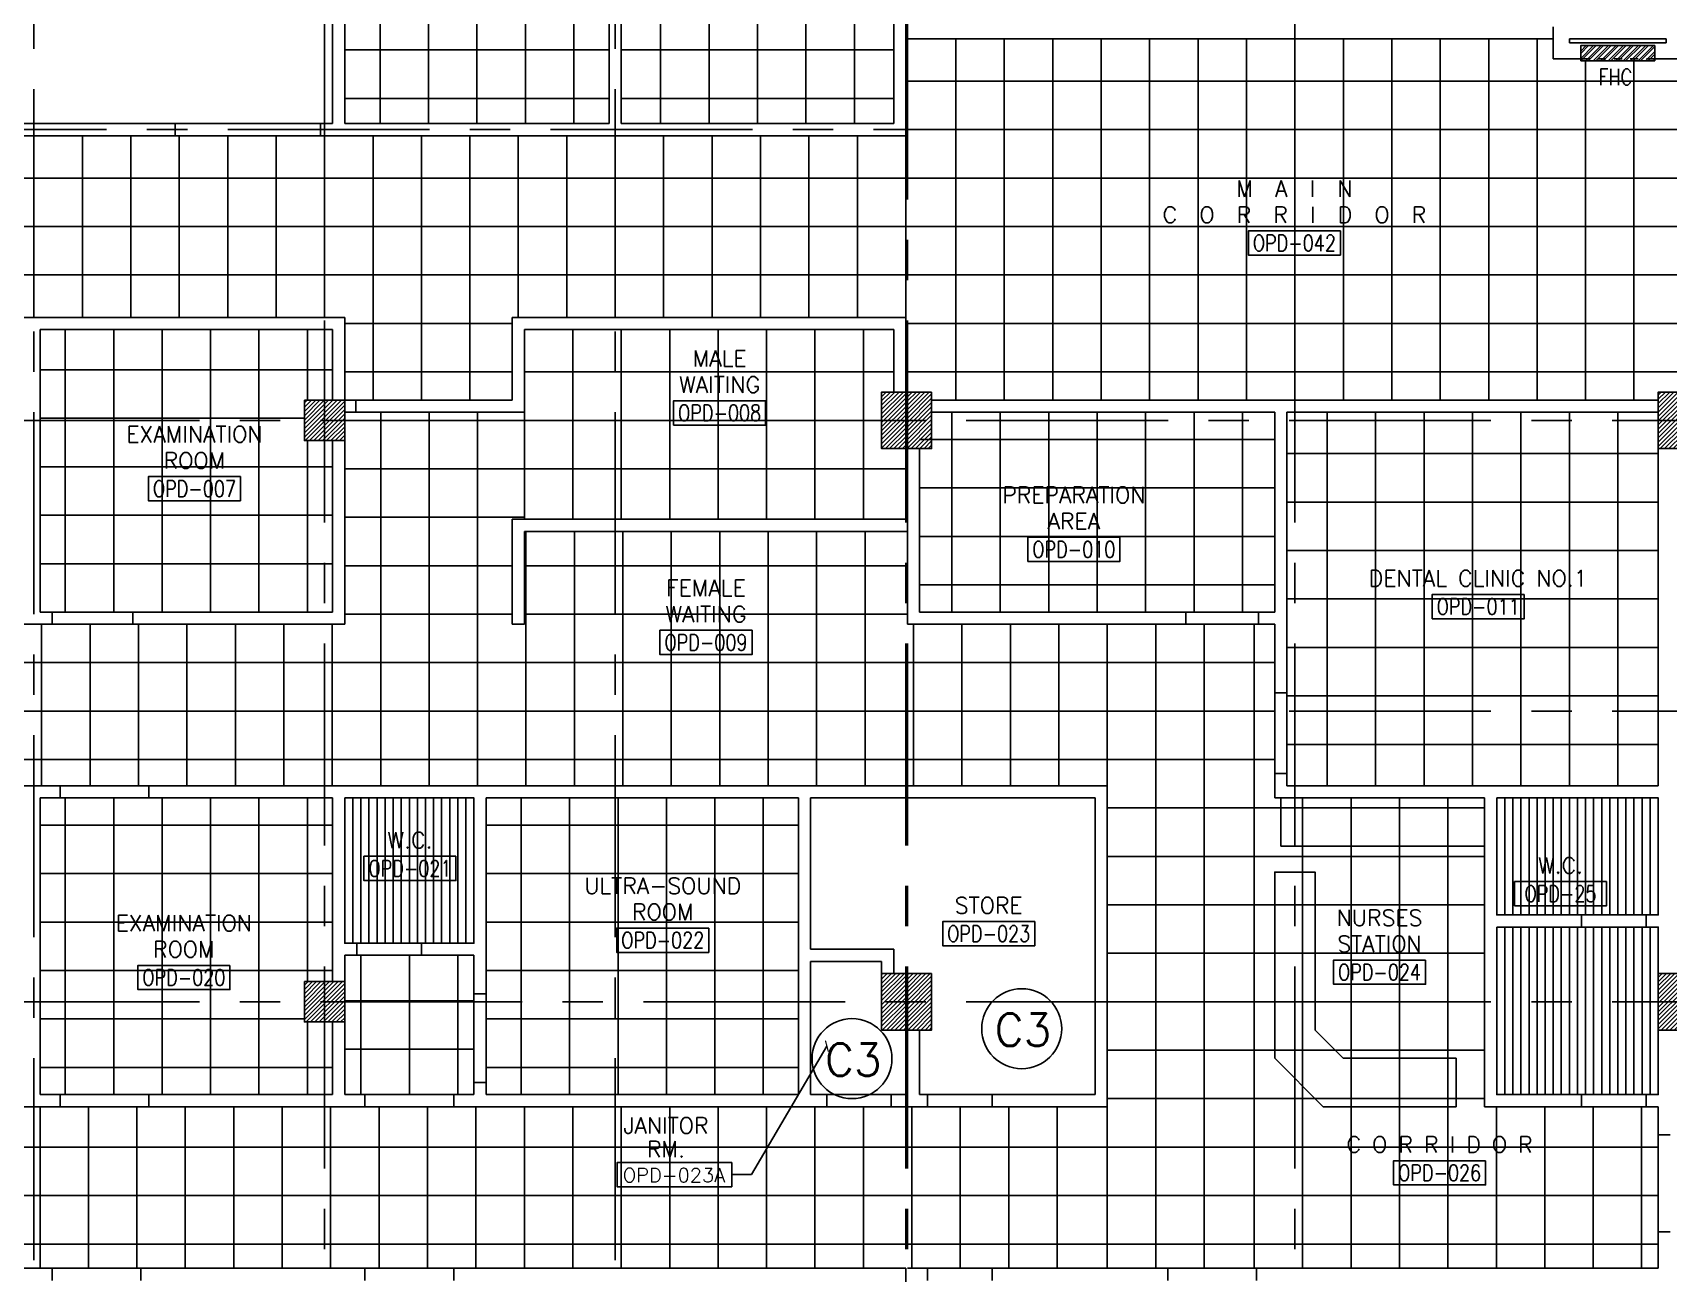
# Model space of a CAD drawing. Extents: x 417820 to 418166, y 43448 to 43632.
# Drawn here: x 417853.04 to 417873.3, y 43470.71 to 43486.07 of the extents above; entities that cross this region are included whole.
import ezdxf
from ezdxf.enums import TextEntityAlignment as Align

# ---------------------------------------------------------------- set-up
doc = ezdxf.new("R2010")
doc.units = 0
doc.header["$MEASUREMENT"] = 0
doc.linetypes.add('CENTERX2', pattern=[4, 2.5, -0.5, 0.5, -0.5])
doc.linetypes.add('HIDDEN', pattern=[0.375, 0.25, -0.125])
doc.layers.get('0').update_dxf_attribs({"linetype": 'CONTINUOUS'})
for name, color, linetype in [('AXES', 11, 'CENTERX2'), ('CEILING', 4, 'CONTINUOUS'), ('ceiling-marker', 6, 'CONTINUOUS'), ('COL', 2, 'CONTINUOUS'), ('COUNTER', 5, 'CONTINUOUS'), ('EJ', 8, 'CONTINUOUS'), ('FHC', 2, 'CONTINUOUS'), ('HAT', 8, 'CONTINUOUS'), ('RM-BOX', 11, 'CONTINUOUS'), ('RM-NAME', 11, 'CONTINUOUS'), ('RM-NO', 11, 'CONTINUOUS'), ('TXT', 2, 'CONTINUOUS'), ('WALL', 2, 'CONTINUOUS')]:
    doc.layers.add(name, color=color, linetype=linetype)
doc.styles.add('ROMANS', font='ROMANS.shx', dxfattribs={"width": 0.6})
doc.dimstyles.new('STANDARD in', dxfattribs={"dimtxt": 0.2, "dimasz": 0.1, "dimexe": 0.07, "dimexo": 0.05, "dimgap": 0.1, "dimtad": 1, "dimdec": 0, "dimlfac": 1000, "dimzin": 0, "dimdsep": 46, "dimtxsty": 'ROMANS', "dimblk": 'ARCHTICK', "dimcen": 0.05, "dimdle": 0.05, "dimclrd": 4, "dimclre": 4, "dimclrt": 2, "dimadec": 0, "dimazin": 0, "dimtfac": 1, "dimtdec": 0, "dimtmove": 2, "dimatfit": 3, "dimldrblk": 'ARCHTICK', "dimfxl": 0, "dimtolj": 1, "dimtzin": 0, "dimarcsym": 0})

# ---------------------------------------------------------------- blocks, each defined once
blk = doc.blocks.new('RM1')
at = {"layer": 'RM-BOX'}
blk.add_lwpolyline([(570, -200), (-570, -200), (-570, -500), (570, -500)], close=True, dxfattribs=at)
at = {"layer": 'RM-NAME', "style": 'ROMANS'}
for tag, p in [('ROOMNAME1', (0, 324)), ('ROOMNAME2', (0, 0))]:
    blk.add_attdef(tag, text='', height=200, dxfattribs=at).set_placement(p, align=Align.MIDDLE)
at = {"layer": 'RM-NO', "style": 'ROMANS', "width": 0.8}
blk.add_attdef('ROOMNO', text='', height=200, dxfattribs=at).set_placement((0, -350), align=Align.MIDDLE)
blk = doc.blocks.new('*X64')
at = {"color": 0}
for p, q in [((49339, 17891), (49810, 18361)), ((49339, 17944), (49757, 18361)), ((49339, 17997), (49704, 18361)), ((49339, 18050), (49650, 18361)), ((49339, 18103), (49597, 18361)), ((49339, 18156), (49544, 18361)), ((49339, 18209), (49491, 18361)), ((49339, 18262), (49438, 18361)), ((49339, 18315), (49385, 18361)), ((49363, 17861), (49839, 18338)), ((49416, 17861), (49839, 18285)), ((49469, 17861), (49839, 18232)), ((49522, 17861), (49839, 18179)), ((49575, 17861), (49839, 18125)), ((49628, 17861), (49839, 18072)), ((49681, 17861), (49839, 18019)), ((49734, 17861), (49839, 17966)), ((49787, 17861), (49839, 17913))]:
    blk.add_line(p, q, dxfattribs=at)
blk = doc.blocks.new('COL50')
at = {"layer": 'COL'}
blk.add_lwpolyline([(-250, 250), (-250, -250), (250, -250), (250, 250)], close=True, dxfattribs=at)
blk = doc.blocks.new('*X63')
at = {"color": 0}
for p, q in [((49339, 25103), (49797, 25561)), ((49339, 25156), (49744, 25561)), ((49339, 25209), (49691, 25561)), ((49339, 25262), (49638, 25561)), ((49339, 25315), (49585, 25561)), ((49339, 25368), (49532, 25561)), ((49339, 25421), (49479, 25561)), ((49339, 25474), (49426, 25561)), ((49339, 25527), (49373, 25561)), ((49350, 25061), (49839, 25550)), ((49403, 25061), (49839, 25497)), ((49456, 25061), (49839, 25444)), ((49509, 25061), (49839, 25391)), ((49562, 25061), (49839, 25338)), ((49615, 25061), (49839, 25285)), ((49668, 25061), (49839, 25232)), ((49721, 25061), (49839, 25179)), ((49774, 25061), (49839, 25126)), ((49827, 25061), (49839, 25073))]:
    blk.add_line(p, q, dxfattribs=at)
blk = doc.blocks.new('C11')
at = {"layer": 'HAT'}
h = blk.add_hatch(dxfattribs=at)
h.set_pattern_fill('ANSI31', color=256, scale=300, style=0)
h.set_pattern_definition([(45, (-383765.23, -62181), (-26.5165043, 26.5165043), [])])
h.paths.add_polyline_path([(-20, 350), (-20, 700), (-320, 700), (-320, 350)])
h.paths.add_polyline_path([(-320, 0), (-20, 0), (-20, 350), (-320, 350)])
h = blk.add_hatch(dxfattribs=at)
h.set_pattern_fill('ANSI31', color=256, scale=300, style=0)
h.set_pattern_definition([(45, (-383445.23, -62181), (-26.5165043, 26.5165043), [])])
h.paths.add_polyline_path([(300, 350), (300, 700), (0, 700), (0, 350)])
h.paths.add_polyline_path([(0, 0), (300, 0), (300, 350), (0, 350)])
at = {"layer": 'COL'}
for points in [[(-20, 700), (-20, 0), (-320, 0), (-320, 700)], [(300, 700), (300, 0), (0, 0), (0, 700)]]:
    blk.add_lwpolyline(points, close=True, dxfattribs=at)

msp = doc.modelspace()

# ---------------------------------------------------------------- hatches: boundary and pattern name
at = {"layer": 'FHC', "linetype": 'ByBlock', "ltscale": 0.3}
h = msp.add_hatch(dxfattribs=at)
h.set_pattern_fill('ANSI32', color=11, scale=175, style=0)
h.set_pattern_definition([(44.999998, (417640.020424, 43454.67332), (-0.046403885, 0.046403882), []), (44.999998, (417640.05136, 43454.67332), (-0.046403885, 0.046403882), [])])
h.paths.add_polyline_path([(417873.1366, 43485.7243), (417873.1366, 43485.9143), (417872.2166, 43485.9143), (417872.2166, 43485.7243)])
h.paths.add_polyline_path([(417872.004, 43485.3032), (417872.004, 43485.724), (417872.2665, 43485.724), (417872.2665, 43485.3032)], flags=9)

# ---------------------------------------------------------------- linework, layer by layer
at = {"layer": 'AXES'}
for p, q in [((417868.6766, 43460.01), (417868.6766, 43538.8227)), ((417856.6566, 43460.01), (417856.6566, 43538.4875)), ((417863.8566, 43460.01), (417863.8566, 43538.1468)), ((417863.8766, 43460.01), (417863.8766, 43538.1468)), ((417853.0566, 43466.8743), (417853.0566, 43525.6943)), ((417860.2566, 43466.8743), (417860.2566, 43525.6943)), ((417831.4566, 43484.8743), (417889.6966, 43484.8743)), ((417820.6052, 43481.2743), (417889.6966, 43481.2743)), ((417820.6052, 43477.6743), (417889.6966, 43477.6743)), ((417820.6052, 43474.0743), (417889.6966, 43474.0743))]:
    msp.add_line(p, q, dxfattribs=at)
at = {"layer": 'CEILING'}
for p, q in [((417857.3441, 43484.9493), (417857.3441, 43488.5743)), ((417857.9441, 43484.9493), (417857.9441, 43488.5743)), ((417858.5441, 43484.9493), (417858.5441, 43488.5743)), ((417859.1441, 43484.9493), (417859.1441, 43488.5743)), ((417859.7441, 43484.9493), (417859.7441, 43488.5743)), ((417860.8191, 43484.9493), (417860.8191, 43488.5743)), ((417861.4191, 43484.9493), (417861.4191, 43488.5743)), ((417862.0191, 43484.9493), (417862.0191, 43488.5743)), ((417862.6191, 43484.9493), (417862.6191, 43488.5743)), ((417863.2191, 43484.9493), (417863.2191, 43488.5743)), ((417864.4766, 43481.5243), (417864.4766, 43485.9993)), ((417865.0766, 43481.5243), (417865.0766, 43485.9993)), ((417865.6766, 43481.5243), (417865.6766, 43485.9993)), ((417866.2766, 43481.5243), (417866.2766, 43485.9993)), ((417866.8766, 43481.5243), (417866.8766, 43485.9993)), ((417867.4766, 43481.5243), (417867.4766, 43485.9993)), ((417868.0766, 43481.5243), (417868.0766, 43485.9993)), ((417868.6766, 43481.5243), (417868.6766, 43485.9993)), ((417869.2766, 43481.5243), (417869.2766, 43485.9993)), ((417869.8766, 43481.5243), (417869.8766, 43485.9993)), ((417870.4766, 43481.5243), (417870.4766, 43485.9993)), ((417871.0766, 43481.5243), (417871.0766, 43485.9993)), ((417871.6766, 43481.5243), (417871.6766, 43485.9993)), ((417860.1816, 43485.8618), (417856.9066, 43485.8618)), ((417863.7066, 43485.8618), (417860.3316, 43485.8618)), ((417872.2766, 43481.5243), (417872.2766, 43485.7243)), ((417872.8766, 43481.5243), (417872.8766, 43485.7243)), ((417863.8566, 43485.4743), (417873.4766, 43485.4743)), ((417860.1816, 43485.2618), (417856.9066, 43485.2618)), ((417863.7066, 43485.2618), (417860.3316, 43485.2618)), ((417853.0566, 43484.7993), (417853.0566, 43482.5493)), ((417853.6566, 43484.7993), (417853.6566, 43482.5493)), ((417854.2566, 43484.7993), (417854.2566, 43482.5493)), ((417854.8566, 43484.7993), (417854.8566, 43482.5493)), ((417855.4566, 43484.7993), (417855.4566, 43482.5493)), ((417856.0566, 43484.7993), (417856.0566, 43482.5493)), ((417856.6566, 43484.7993), (417856.6566, 43482.5493)), ((417857.2566, 43484.7993), (417857.2566, 43481.5243)), ((417857.8566, 43484.7993), (417857.8566, 43481.5243)), ((417858.4566, 43484.7993), (417858.4566, 43481.5243)), ((417859.0566, 43484.7993), (417859.0566, 43482.5493)), ((417859.6566, 43484.7993), (417859.6566, 43482.5493)), ((417860.2566, 43484.7993), (417860.2566, 43482.5493)), ((417860.8566, 43484.7993), (417860.8566, 43482.5493)), ((417861.4566, 43484.7993), (417861.4566, 43482.5493)), ((417862.0566, 43484.7993), (417862.0566, 43482.5493)), ((417862.6566, 43484.7993), (417862.6566, 43482.5493)), ((417863.2566, 43484.7993), (417863.2566, 43482.5493)), ((417863.8566, 43484.8743), (417873.4766, 43484.8743)), ((417863.8566, 43484.7993), (417863.8566, 43482.5493)), ((417850.7316, 43484.2743), (417882.4216, 43484.2743)), ((417850.7316, 43483.6743), (417882.4216, 43483.6743)), ((417850.7316, 43483.0743), (417882.4216, 43483.0743)), ((417853.4441, 43482.3993), (417853.4441, 43478.8993)), ((417854.0441, 43482.3993), (417854.0441, 43478.8993)), ((417854.6441, 43482.3993), (417854.6441, 43478.8993)), ((417855.2441, 43482.3993), (417855.2441, 43478.8993)), ((417855.8441, 43482.3993), (417855.8441, 43478.8993)), ((417856.4441, 43482.3993), (417856.4441, 43481.5243)), ((417856.9066, 43482.4743), (417858.9816, 43482.4743)), ((417859.7316, 43482.3993), (417859.7316, 43480.0493)), ((417860.3316, 43482.3993), (417860.3316, 43480.0493)), ((417860.9316, 43482.3993), (417860.9316, 43480.0493)), ((417861.5316, 43482.3993), (417861.5316, 43480.0493)), ((417862.1316, 43482.3993), (417862.1316, 43480.0493)), ((417862.7316, 43482.3993), (417862.7316, 43480.0493)), ((417863.3316, 43482.3993), (417863.3316, 43480.0493)), ((417863.8566, 43482.4743), (417873.4966, 43482.4743)), ((417853.1316, 43481.8993), (417856.7566, 43481.8993)), ((417856.9066, 43481.8743), (417858.9816, 43481.8743)), ((417863.7066, 43481.8743), (417859.1316, 43481.8743)), ((417863.8566, 43481.8743), (417873.4966, 43481.8743)), ((417857.3516, 43481.3743), (417857.3516, 43476.7493)), ((417857.9516, 43481.3743), (417857.9516, 43476.7493)), ((417858.5516, 43481.3743), (417858.5516, 43476.7493)), ((417859.1316, 43481.3743), (417859.1316, 43480.0493)), ((417864.4266, 43478.8993), (417864.4266, 43481.3743)), ((417865.0266, 43478.8993), (417865.0266, 43481.3743)), ((417865.6266, 43478.8993), (417865.6266, 43481.3743)), ((417866.2266, 43478.8993), (417866.2266, 43481.3743)), ((417866.8266, 43478.8993), (417866.8266, 43481.3743)), ((417867.4266, 43478.8993), (417867.4266, 43481.3743)), ((417868.0266, 43478.8993), (417868.0266, 43481.3743)), ((417869.0766, 43476.7493), (417869.0766, 43481.3743)), ((417869.6766, 43476.7493), (417869.6766, 43481.3743)), ((417870.2766, 43476.7493), (417870.2766, 43481.3743)), ((417870.8766, 43476.7493), (417870.8766, 43481.3743)), ((417871.4766, 43476.7493), (417871.4766, 43481.3743)), ((417872.0766, 43476.7493), (417872.0766, 43481.3743)), ((417872.6766, 43476.7493), (417872.6766, 43481.3743)), ((417853.1316, 43481.2993), (417856.4066, 43481.2993)), ((417863.7066, 43481.2743), (417856.9066, 43481.2743)), ((417856.4441, 43481.0243), (417856.4441, 43478.8993)), ((417868.4266, 43481.0368), (417864.0266, 43481.0368)), ((417873.1766, 43480.8618), (417868.5766, 43480.8618)), ((417853.1316, 43480.6993), (417856.7566, 43480.6993)), ((417863.8766, 43480.6743), (417856.9066, 43480.6743)), ((417868.4266, 43480.4368), (417864.0266, 43480.4368)), ((417873.1766, 43480.2618), (417868.5766, 43480.2618)), ((417853.1316, 43480.0993), (417856.7566, 43480.0993)), ((417859.1316, 43480.0743), (417856.9066, 43480.0743)), ((417859.1516, 43479.8993), (417859.1516, 43476.7493)), ((417859.7516, 43479.8993), (417859.7516, 43476.7493)), ((417860.3516, 43479.8993), (417860.3516, 43476.7493)), ((417860.9516, 43479.8993), (417860.9516, 43476.7493)), ((417861.5516, 43479.8993), (417861.5516, 43476.7493)), ((417862.1516, 43479.8993), (417862.1516, 43476.7493)), ((417862.7516, 43479.8993), (417862.7516, 43476.7493)), ((417863.3516, 43479.8993), (417863.3516, 43476.7493)), ((417868.4266, 43479.8368), (417864.0266, 43479.8368)), ((417873.1766, 43479.6618), (417868.5766, 43479.6618)), ((417853.1316, 43479.4993), (417856.7566, 43479.4993)), ((417858.9816, 43479.4743), (417856.9066, 43479.4743)), ((417863.8766, 43479.4743), (417859.1316, 43479.4743)), ((417868.4266, 43479.2368), (417864.0266, 43479.2368)), ((417873.1766, 43479.0618), (417868.5766, 43479.0618)), ((417853.1516, 43478.7493), (417853.1516, 43476.7493)), ((417853.1816, 43478.8993), (417854.2816, 43478.8993)), ((417853.1816, 43478.7493), (417854.2816, 43478.7493)), ((417853.7516, 43478.7493), (417853.7516, 43476.7493)), ((417854.3516, 43478.7493), (417854.3516, 43476.7493)), ((417854.9516, 43478.7493), (417854.9516, 43476.7493)), ((417855.5516, 43478.7493), (417855.5516, 43476.7493)), ((417856.1516, 43478.7493), (417856.1516, 43476.7493)), ((417856.7516, 43478.7493), (417856.7516, 43476.7493)), ((417858.9816, 43478.8743), (417856.9066, 43478.8743)), ((417863.8766, 43478.8743), (417859.1316, 43478.8743)), ((417863.9516, 43478.7493), (417863.9516, 43476.7493)), ((417864.5516, 43478.7493), (417864.5516, 43476.7493)), ((417865.1516, 43478.7493), (417865.1516, 43476.7493)), ((417865.7516, 43478.7493), (417865.7516, 43476.7493)), ((417866.3516, 43478.7493), (417866.3516, 43476.7493)), ((417866.9516, 43478.7493), (417866.9516, 43470.7743)), ((417867.1266, 43478.8993), (417868.2266, 43478.8993)), ((417867.1266, 43478.7493), (417868.2266, 43478.7493)), ((417867.5516, 43478.7493), (417867.5516, 43470.7743)), ((417868.1716, 43478.7493), (417868.1716, 43470.7743)), ((417873.1766, 43478.4618), (417868.5766, 43478.4618)), ((417868.4266, 43478.2743), (417841.7316, 43478.2743)), ((417868.4266, 43477.8993), (417868.4266, 43476.8993)), ((417868.5766, 43477.8993), (417868.5766, 43476.8993)), ((417873.1766, 43477.8618), (417868.5766, 43477.8618)), ((417868.4266, 43477.6743), (417841.7316, 43477.6743)), ((417873.1766, 43477.2618), (417868.5766, 43477.2618)), ((417868.4266, 43477.0743), (417841.7316, 43477.0743)), ((417853.3816, 43476.7493), (417854.4816, 43476.7493)), ((417853.3816, 43476.5993), (417854.4816, 43476.5993)), ((417853.4441, 43476.5993), (417853.4441, 43472.9243)), ((417854.0441, 43476.5993), (417854.0441, 43472.9243)), ((417854.6441, 43476.5993), (417854.6441, 43472.9243)), ((417855.2441, 43476.5993), (417855.2441, 43472.9243)), ((417855.8441, 43476.5993), (417855.8441, 43472.9243)), ((417856.4441, 43476.5993), (417856.4441, 43474.3243)), ((417856.9066, 43474.7993), (417856.9066, 43476.5993)), ((417857.0066, 43474.7993), (417857.0066, 43476.5993)), ((417857.1066, 43474.7993), (417857.1066, 43476.5993)), ((417857.2066, 43474.7993), (417857.2066, 43476.5993)), ((417857.3066, 43474.7993), (417857.3066, 43476.5993)), ((417857.4066, 43474.7993), (417857.4066, 43476.5993)), ((417857.5066, 43474.7993), (417857.5066, 43476.5993)), ((417857.6066, 43474.7993), (417857.6066, 43476.5993)), ((417857.7066, 43474.7993), (417857.7066, 43476.5993)), ((417857.8066, 43474.7993), (417857.8066, 43476.5993)), ((417857.9066, 43474.7993), (417857.9066, 43476.5993)), ((417858.0066, 43474.7993), (417858.0066, 43476.5993)), ((417858.1066, 43474.7993), (417858.1066, 43476.5993)), ((417858.2066, 43474.7993), (417858.2066, 43476.5993)), ((417858.3066, 43474.7993), (417858.3066, 43476.5993)), ((417858.4066, 43474.7993), (417858.4066, 43476.5993)), ((417859.0916, 43476.5993), (417859.0916, 43472.9243)), ((417859.6916, 43476.5993), (417859.6916, 43472.9243)), ((417860.2916, 43476.5993), (417860.2916, 43472.9243)), ((417860.8916, 43476.5993), (417860.8916, 43472.9243)), ((417861.4916, 43476.5993), (417861.4916, 43472.9243)), ((417862.0916, 43476.5993), (417862.0916, 43472.9243)), ((417871.0266, 43476.4743), (417866.3516, 43476.4743)), ((417868.7716, 43476.5993), (417868.7716, 43470.7743)), ((417869.3716, 43476.5993), (417869.3716, 43470.7743)), ((417869.9716, 43476.5993), (417869.9716, 43470.7743)), ((417870.5716, 43476.5993), (417870.5716, 43470.7743)), ((417871.2766, 43475.1493), (417871.2766, 43476.5993)), ((417871.3766, 43475.1493), (417871.3766, 43476.5993)), ((417871.4766, 43475.1493), (417871.4766, 43476.5993)), ((417871.5766, 43475.1493), (417871.5766, 43476.5993)), ((417871.6766, 43475.1493), (417871.6766, 43476.5993)), ((417871.7766, 43475.1493), (417871.7766, 43476.5993)), ((417871.8766, 43475.1493), (417871.8766, 43476.5993)), ((417871.9766, 43475.1493), (417871.9766, 43476.5993)), ((417872.0766, 43475.1493), (417872.0766, 43476.5993)), ((417872.1766, 43475.1493), (417872.1766, 43476.5993)), ((417872.2766, 43475.1493), (417872.2766, 43476.5993)), ((417872.3766, 43475.1493), (417872.3766, 43476.5993)), ((417872.4766, 43475.1493), (417872.4766, 43476.5993)), ((417872.5766, 43475.1493), (417872.5766, 43476.5993)), ((417872.6766, 43475.1493), (417872.6766, 43476.5993)), ((417872.7766, 43475.1493), (417872.7766, 43476.5993)), ((417872.8766, 43475.1493), (417872.8766, 43476.5993)), ((417872.9766, 43475.1493), (417872.9766, 43476.5993)), ((417873.0766, 43475.1493), (417873.0766, 43476.5993)), ((417856.7566, 43476.2618), (417853.1316, 43476.2618)), ((417862.5266, 43476.2618), (417858.6566, 43476.2618)), ((417871.0266, 43475.8743), (417866.3516, 43475.8743)), ((417856.7566, 43475.6618), (417853.1316, 43475.6618)), ((417862.5266, 43475.6618), (417858.6566, 43475.6618)), ((417871.0266, 43475.2743), (417866.3516, 43475.2743)), ((417856.7566, 43475.0618), (417853.1316, 43475.0618)), ((417862.5266, 43475.0618), (417858.6566, 43475.0618)), ((417872.2266, 43475.1493), (417873.0266, 43475.1493)), ((417871.2766, 43474.9993), (417871.2766, 43472.9243)), ((417871.3766, 43474.9993), (417871.3766, 43472.9243)), ((417871.4766, 43474.9993), (417871.4766, 43472.9243)), ((417871.5766, 43474.9993), (417871.5766, 43472.9243)), ((417871.6766, 43474.9993), (417871.6766, 43472.9243)), ((417871.7766, 43474.9993), (417871.7766, 43472.9243)), ((417871.8766, 43474.9993), (417871.8766, 43472.9243)), ((417871.9766, 43474.9993), (417871.9766, 43472.9243)), ((417872.0766, 43474.9993), (417872.0766, 43472.9243)), ((417872.1766, 43474.9993), (417872.1766, 43472.9243)), ((417872.2266, 43474.9993), (417873.0266, 43474.9993)), ((417872.2766, 43474.9993), (417872.2766, 43472.9243)), ((417872.3766, 43474.9993), (417872.3766, 43472.9243)), ((417872.4766, 43474.9993), (417872.4766, 43472.9243)), ((417872.5766, 43474.9993), (417872.5766, 43472.9243)), ((417872.6766, 43474.9993), (417872.6766, 43472.9243)), ((417872.7766, 43474.9993), (417872.7766, 43472.9243)), ((417872.8766, 43474.9993), (417872.8766, 43472.9243)), ((417872.9766, 43474.9993), (417872.9766, 43472.9243)), ((417873.0766, 43474.9993), (417873.0766, 43472.9243)), ((417857.0566, 43474.7993), (417857.8566, 43474.7993)), ((417857.0566, 43474.6493), (417857.8566, 43474.6493)), ((417857.1066, 43472.9243), (417857.1066, 43474.6493)), ((417857.7066, 43472.9243), (417857.7066, 43474.6493)), ((417858.3066, 43472.9243), (417858.3066, 43474.6493)), ((417871.0266, 43474.6743), (417866.3516, 43474.6743)), ((417856.7566, 43474.4618), (417853.1316, 43474.4618)), ((417862.5266, 43474.4618), (417858.6566, 43474.4618)), ((417856.9066, 43474.0868), (417858.5066, 43474.0868)), ((417858.5066, 43474.1743), (417858.5066, 43473.0743)), ((417858.6566, 43474.1743), (417858.6566, 43473.0743)), ((417871.0266, 43474.0743), (417866.3516, 43474.0743)), ((417856.4066, 43473.8618), (417853.1316, 43473.8618)), ((417862.5266, 43473.8618), (417858.6566, 43473.8618)), ((417856.4441, 43473.8243), (417856.4441, 43472.9243)), ((417856.9066, 43473.4868), (417858.5066, 43473.4868)), ((417871.0266, 43473.4743), (417866.3516, 43473.4743)), ((417856.7566, 43473.2618), (417853.1316, 43473.2618)), ((417862.5266, 43473.2618), (417858.6566, 43473.2618)), ((417853.3816, 43472.9243), (417854.4816, 43472.9243)), ((417857.1566, 43472.9243), (417858.2566, 43472.9243)), ((417862.8766, 43472.9243), (417863.6766, 43472.9243)), ((417864.1266, 43472.9243), (417864.9266, 43472.9243)), ((417871.0266, 43472.8743), (417866.3516, 43472.8743)), ((417872.2266, 43472.9243), (417873.0266, 43472.9243)), ((417853.1316, 43472.7743), (417853.1316, 43470.7743)), ((417853.3816, 43472.7743), (417854.4816, 43472.7743)), ((417853.7316, 43472.7743), (417853.7316, 43470.7743)), ((417854.3316, 43472.7743), (417854.3316, 43470.7743)), ((417854.9316, 43472.7743), (417854.9316, 43470.7743)), ((417855.5316, 43472.7743), (417855.5316, 43470.7743)), ((417856.1316, 43472.7743), (417856.1316, 43470.7743)), ((417856.7316, 43472.7743), (417856.7316, 43470.7743)), ((417857.1566, 43472.7743), (417858.2566, 43472.7743)), ((417857.3316, 43472.7743), (417857.3316, 43470.7743)), ((417857.9316, 43472.7743), (417857.9316, 43470.7743)), ((417858.5316, 43472.7743), (417858.5316, 43470.7743)), ((417859.1316, 43472.7743), (417859.1316, 43470.7743)), ((417859.7316, 43472.7743), (417859.7316, 43470.7743)), ((417860.3316, 43472.7743), (417860.3316, 43470.7743)), ((417860.9316, 43472.7743), (417860.9316, 43470.7743)), ((417861.5316, 43472.7743), (417861.5316, 43470.7743)), ((417862.1316, 43472.7743), (417862.1316, 43470.7743)), ((417862.7316, 43472.7743), (417862.7316, 43470.7743)), ((417862.8766, 43472.7743), (417863.6766, 43472.7743)), ((417863.3316, 43472.7743), (417863.3316, 43470.7743)), ((417863.9316, 43472.7743), (417863.9316, 43470.7743)), ((417864.1266, 43472.7743), (417864.9266, 43472.7743)), ((417864.5316, 43472.7743), (417864.5316, 43470.7743)), ((417865.1316, 43472.7743), (417865.1316, 43470.7743)), ((417865.7316, 43472.7743), (417865.7316, 43470.7743)), ((417866.3516, 43472.7743), (417866.3516, 43470.7743)), ((417871.1716, 43472.7743), (417871.1716, 43470.7743)), ((417871.7716, 43472.7743), (417871.7716, 43470.7743)), ((417872.2266, 43472.7743), (417873.0266, 43472.7743)), ((417872.3716, 43472.7743), (417872.3716, 43470.7743)), ((417872.9716, 43472.7743), (417872.9716, 43470.7743)), ((417873.1766, 43472.7743), (417873.1766, 43470.7743)), ((417873.1766, 43472.4243), (417873.1766, 43471.2243)), ((417873.1766, 43472.2743), (417831.7066, 43472.2743)), ((417873.1766, 43471.6743), (417831.7066, 43471.6743)), ((417873.1766, 43471.0743), (417831.7066, 43471.0743)), ((417853.2816, 43470.7743), (417854.3816, 43470.7743)), ((417857.1566, 43470.7743), (417858.2566, 43470.7743)), ((417864.1266, 43470.7743), (417864.9266, 43470.7743)), ((417867.1016, 43470.7743), (417868.2016, 43470.7743))]:
    msp.add_line(p, q, dxfattribs=at)
for points in [[(417856.9066, 43476.5993), (417858.5066, 43476.5993), (417858.5066, 43474.7993), (417856.9066, 43474.7993)], [(417871.1766, 43476.5993), (417873.1766, 43476.5993), (417873.1766, 43475.1493), (417871.1766, 43475.1493)], [(417871.1766, 43474.9993), (417873.1766, 43474.9993), (417873.1766, 43472.9243), (417871.1766, 43472.9243)]]:
    msp.add_lwpolyline(points, close=True, dxfattribs=at)
at = {"layer": 'ceiling-marker', "color": 2}
for centre in [(417865.2924, 43473.74), (417863.1895, 43473.37)]:
    msp.add_circle(centre, 0.4949, dxfattribs=at)
at = {"layer": 'COUNTER'}
for p, q in [((417868.5001, 43475.9993), (417868.5016, 43476.5993)), ((417868.5001, 43475.9993), (417871.0266, 43475.9993)), ((417868.4266, 43473.8243), (417868.4266, 43473.3743)), ((417868.9266, 43473.8243), (417868.9266, 43473.7229)), ((417869.2751, 43473.3743), (417868.9266, 43473.7229)), ((417869.0266, 43472.7743), (417868.4266, 43473.3743)), ((417870.6735, 43473.3743), (417869.2751, 43473.3743)), ((417870.6735, 43473.3743), (417870.6735, 43472.7743)), ((417870.6735, 43472.7743), (417869.0266, 43472.7743))]:
    msp.add_line(p, q, dxfattribs=at)
msp.add_lwpolyline([(417868.9266, 43473.8243), (417868.9266, 43475.6793), (417868.4266, 43475.6793), (417868.4266, 43473.8243)], dxfattribs=at)
at = {"layer": 'FHC', "linetype": 'ByBlock', "ltscale": 0.3}
for p, q in [((417872.2166, 43485.9143), (417873.1366, 43485.9143)), ((417872.2166, 43485.7243), (417872.2166, 43485.9143)), ((417873.1366, 43485.9143), (417873.1366, 43485.7243)), ((417873.1366, 43485.7243), (417872.2166, 43485.7243))]:
    msp.add_line(p, q, dxfattribs=at)
at = {"layer": 'FHC', "color": 250, "linetype": 'HIDDEN', "ltscale": 0.25}
msp.add_line((417873.1298, 43485.7493), (417872.2261, 43485.7493), dxfattribs=at)
at = {"layer": 'RM-BOX'}
msp.add_lwpolyline([(417861.6996, 43472.0831), (417860.2807, 43472.0831), (417860.2807, 43471.7831), (417861.6996, 43471.7831)], close=True, dxfattribs=at)
at = {"layer": 'WALL'}
for p, q in [((417860.1816, 43484.9493), (417860.1816, 43488.5743)), ((417860.3316, 43484.9493), (417860.3316, 43488.5743)), ((417856.7566, 43484.9493), (417856.7566, 43488.2243)), ((417856.9066, 43484.9493), (417856.9066, 43488.2243)), ((417863.8566, 43484.7993), (417863.8566, 43488.2243)), ((417863.7066, 43484.9493), (417863.7066, 43488.1243)), ((417863.8766, 43485.9993), (417863.8766, 43486.1493)), ((417871.8766, 43485.9993), (417863.8766, 43485.9993)), ((417871.8766, 43486.1493), (417871.8766, 43485.7493)), ((417873.2766, 43485.9993), (417872.0766, 43485.9993)), ((417872.0766, 43485.9993), (417872.0766, 43485.9493)), ((417873.2766, 43485.9493), (417873.2766, 43485.9993)), ((417873.2766, 43485.9493), (417872.0766, 43485.9493)), ((417872.2166, 43485.7493), (417871.8766, 43485.7493)), ((417873.4766, 43485.7493), (417873.1366, 43485.7493)), ((417854.8066, 43484.7993), (417851.8416, 43484.7993)), ((417854.8066, 43484.9493), (417852.1816, 43484.9493)), ((417854.8066, 43484.9493), (417854.8066, 43484.7993)), ((417856.7566, 43484.9493), (417854.8066, 43484.9493)), ((417863.8566, 43484.7993), (417854.8066, 43484.7993)), ((417856.6066, 43484.9493), (417856.6066, 43484.7993)), ((417860.1816, 43484.9493), (417856.9066, 43484.9493)), ((417863.7066, 43484.9493), (417860.3316, 43484.9493)), ((417856.9066, 43482.5493), (417850.7316, 43482.5493)), ((417852.1066, 43482.5493), (417856.9066, 43482.5493)), ((417856.7566, 43482.3993), (417853.1316, 43482.3993)), ((417853.1316, 43478.8993), (417853.1316, 43482.3993)), ((417856.7566, 43481.5243), (417856.7566, 43482.3993)), ((417856.9066, 43481.5243), (417856.9066, 43482.5493)), ((417863.8566, 43482.5493), (417858.9816, 43482.5493)), ((417858.9816, 43481.5243), (417858.9816, 43482.5493)), ((417863.7066, 43482.3993), (417859.1316, 43482.3993)), ((417859.1316, 43481.3743), (417859.1316, 43482.3993)), ((417863.7066, 43481.6243), (417863.7066, 43482.3993)), ((417863.8566, 43481.5243), (417863.8566, 43482.5493)), ((417856.9066, 43481.5243), (417857.0441, 43481.5243)), ((417858.9816, 43481.5243), (417856.9066, 43481.5243)), ((417859.1316, 43481.3743), (417856.9066, 43481.3743)), ((417856.9816, 43481.3743), (417857.0441, 43481.3743)), ((417857.0441, 43481.5243), (417857.0441, 43481.3743)), ((417873.1766, 43481.5243), (417864.1766, 43481.5243)), ((417868.4266, 43481.3743), (417864.1766, 43481.3743)), ((417868.4266, 43481.3743), (417868.4266, 43478.8993)), ((417873.1766, 43481.3743), (417868.5766, 43481.3743)), ((417868.5766, 43481.3743), (417868.5766, 43477.8993)), ((417856.7566, 43481.0243), (417856.7566, 43478.8993)), ((417856.9066, 43481.0243), (417856.9066, 43478.7493)), ((417863.8766, 43478.7493), (417863.8766, 43481.0243)), ((417864.0266, 43478.8993), (417864.0266, 43480.9243)), ((417873.1766, 43480.9243), (417873.1766, 43476.7493)), ((417863.8766, 43480.0493), (417858.9816, 43480.0493)), ((417858.9816, 43478.7493), (417858.9816, 43480.0493)), ((417863.8766, 43479.8993), (417859.1316, 43479.8993)), ((417859.1316, 43478.7493), (417859.1316, 43479.8993)), ((417853.2816, 43478.7493), (417850.5066, 43478.7493)), ((417853.2816, 43478.8993), (417853.1316, 43478.8993)), ((417853.2816, 43478.7493), (417853.2816, 43478.8993)), ((417856.7566, 43478.8993), (417854.2816, 43478.8993)), ((417854.2816, 43478.7493), (417854.2816, 43478.8993)), ((417856.9066, 43478.7493), (417854.2816, 43478.7493)), ((417859.1316, 43478.7493), (417858.9816, 43478.7493)), ((417863.8766, 43478.7493), (417867.3266, 43478.7493)), ((417864.0266, 43478.8993), (417867.3266, 43478.8993)), ((417867.3266, 43478.8993), (417867.3266, 43478.7493)), ((417868.2266, 43478.8993), (417868.4266, 43478.8993)), ((417868.2266, 43478.8993), (417868.2266, 43478.7493)), ((417868.2266, 43478.7493), (417868.4266, 43478.7493)), ((417868.4266, 43478.7493), (417868.4266, 43477.8993)), ((417868.4266, 43477.8993), (417868.5766, 43477.8993)), ((417868.4266, 43477.8993), (417868.5766, 43477.8993)), ((417868.4266, 43476.8993), (417868.4266, 43476.5993)), ((417868.4266, 43476.8993), (417868.5766, 43476.8993)), ((417868.5766, 43476.8993), (417868.5766, 43476.7493)), ((417853.3816, 43476.7493), (417852.7316, 43476.7493)), ((417853.3816, 43476.5993), (417853.3816, 43476.7493)), ((417856.9066, 43476.7493), (417854.4816, 43476.7493)), ((417854.4816, 43476.5993), (417854.4816, 43476.7493)), ((417856.9066, 43476.7493), (417866.3516, 43476.7493)), ((417866.3516, 43476.7493), (417866.3516, 43472.7743)), ((417868.5766, 43476.7493), (417873.1766, 43476.7493)), ((417853.1316, 43472.9243), (417853.1316, 43476.5993)), ((417853.3816, 43476.5993), (417853.1316, 43476.5993)), ((417853.3816, 43476.5993), (417853.3816, 43476.5993)), ((417856.7566, 43476.5993), (417854.4816, 43476.5993)), ((417854.4816, 43476.5993), (417854.4816, 43476.5993)), ((417856.7566, 43474.3243), (417856.7566, 43476.5993)), ((417856.9066, 43474.7993), (417856.9066, 43476.5993)), ((417856.9066, 43476.5993), (417858.5066, 43476.5993)), ((417858.5066, 43474.7993), (417858.5066, 43476.5993)), ((417858.6566, 43476.5993), (417862.5266, 43476.5993)), ((417858.6566, 43474.1743), (417858.6566, 43476.5993)), ((417862.5266, 43476.5993), (417862.5266, 43472.9243)), ((417862.6766, 43476.5993), (417866.2016, 43476.5993)), ((417862.6766, 43476.5993), (417862.6766, 43474.7243)), ((417866.2016, 43476.5993), (417866.2016, 43472.9243)), ((417868.4266, 43476.5993), (417871.0266, 43476.5993)), ((417871.0266, 43476.5993), (417871.0266, 43472.7743)), ((417871.1766, 43476.5993), (417871.1766, 43475.1493)), ((417871.1766, 43476.5993), (417873.1766, 43476.5993)), ((417873.1766, 43476.5993), (417873.1766, 43475.1493)), ((417872.2266, 43475.1493), (417871.1766, 43475.1493)), ((417872.2266, 43475.1493), (417872.2266, 43474.9993)), ((417873.1766, 43475.1493), (417873.0266, 43475.1493)), ((417873.0266, 43475.1493), (417873.0266, 43474.9993)), ((417872.2266, 43474.9993), (417871.1766, 43474.9993)), ((417871.1766, 43474.9993), (417871.1766, 43472.9243)), ((417873.1766, 43474.9993), (417873.0266, 43474.9993)), ((417873.1766, 43474.9993), (417873.1766, 43474.4243)), ((417856.9066, 43474.7993), (417857.0566, 43474.7993)), ((417856.9066, 43474.3243), (417856.9066, 43474.6493)), ((417856.9066, 43474.6493), (417857.0566, 43474.6493)), ((417857.0566, 43474.7993), (417857.0566, 43474.6493)), ((417857.0566, 43474.6493), (417857.0566, 43474.7993)), ((417857.8566, 43474.7993), (417857.8566, 43474.6493)), ((417857.8566, 43474.6493), (417857.8566, 43474.7993)), ((417857.8566, 43474.7993), (417858.5066, 43474.7993)), ((417857.8566, 43474.6493), (417858.5066, 43474.6493)), ((417858.5066, 43474.1743), (417858.5066, 43474.6493)), ((417863.5566, 43474.7243), (417862.6766, 43474.7243)), ((417863.7066, 43474.7243), (417862.6766, 43474.7243)), ((417863.7066, 43474.4243), (417863.7066, 43474.7243)), ((417862.6766, 43474.5743), (417862.6766, 43472.9243)), ((417863.5566, 43474.5743), (417862.6766, 43474.5743)), ((417863.5566, 43474.4243), (417863.5566, 43474.5743)), ((417858.5066, 43474.1743), (417858.6566, 43474.1743)), ((417863.8766, 43473.9993), (417863.8766, 43472.9243)), ((417856.7566, 43472.9243), (417856.7566, 43473.8243)), ((417856.9066, 43472.9243), (417856.9066, 43473.8243)), ((417864.0266, 43473.7243), (417864.0266, 43472.9243)), ((417873.1766, 43473.7243), (417873.1766, 43472.9243)), ((417858.5066, 43472.9243), (417858.5066, 43473.0743)), ((417858.5066, 43473.0743), (417858.6566, 43473.0743)), ((417858.6566, 43472.9243), (417858.6566, 43473.0743)), ((417853.3816, 43472.9243), (417853.1316, 43472.9243)), ((417853.3816, 43472.7743), (417853.3816, 43472.9243)), ((417856.7566, 43472.9243), (417854.4816, 43472.9243)), ((417854.4816, 43472.7743), (417854.4816, 43472.9243)), ((417856.9066, 43472.9243), (417857.1566, 43472.9243)), ((417857.1566, 43472.7743), (417857.1566, 43472.9243)), ((417858.2566, 43472.9243), (417858.5066, 43472.9243)), ((417858.2566, 43472.7743), (417858.2566, 43472.9243)), ((417858.6566, 43472.9243), (417862.5266, 43472.9243)), ((417862.6766, 43472.9243), (417862.8766, 43472.9243)), ((417862.8766, 43472.7743), (417862.8766, 43472.9243)), ((417863.6766, 43472.9243), (417863.8566, 43472.9243)), ((417863.6766, 43472.7743), (417863.6766, 43472.9243)), ((417864.0266, 43472.9243), (417864.1266, 43472.9243)), ((417864.1266, 43472.9243), (417864.1266, 43472.7743)), ((417864.9266, 43472.9243), (417866.2016, 43472.9243)), ((417864.9266, 43472.9243), (417864.9266, 43472.7743)), ((417872.2266, 43472.9243), (417871.1766, 43472.9243)), ((417872.2266, 43472.9243), (417872.2266, 43472.7743)), ((417873.1766, 43472.9243), (417873.0266, 43472.9243)), ((417873.0266, 43472.9243), (417873.0266, 43472.7743)), ((417853.3816, 43472.7743), (417852.7316, 43472.7743)), ((417854.4816, 43472.7743), (417857.1566, 43472.7743)), ((417858.2566, 43472.7743), (417862.8766, 43472.7743)), ((417863.6766, 43472.7743), (417863.8566, 43472.7743)), ((417863.8766, 43472.7743), (417863.8566, 43472.7743)), ((417863.8766, 43472.7743), (417864.1266, 43472.7743)), ((417864.9266, 43472.7743), (417866.3516, 43472.7743)), ((417872.2266, 43472.7743), (417871.0266, 43472.7743)), ((417873.1766, 43472.7743), (417873.0266, 43472.7743)), ((417873.1766, 43472.7743), (417873.1766, 43472.4243)), ((417873.3266, 43472.4243), (417873.1766, 43472.4243)), ((417873.3266, 43471.2243), (417873.1766, 43471.2243)), ((417873.1766, 43470.7743), (417873.1766, 43471.2243)), ((417853.2816, 43470.7743), (417852.8316, 43470.7743)), ((417853.2816, 43470.6243), (417853.2816, 43470.7743)), ((417857.0566, 43470.7743), (417854.3816, 43470.7743)), ((417854.3816, 43470.6243), (417854.3816, 43470.7743)), ((417854.4816, 43470.7743), (417857.1566, 43470.7743)), ((417857.1566, 43470.7743), (417857.1566, 43470.6243)), ((417858.2566, 43470.7743), (417863.8566, 43470.7743)), ((417858.2566, 43470.7743), (417858.2566, 43470.6243)), ((417863.8566, 43467.1243), (417863.8566, 43470.7743)), ((417863.8766, 43470.7743), (417864.1266, 43470.7743)), ((417864.1266, 43470.6243), (417864.1266, 43470.7743)), ((417864.9266, 43470.7743), (417864.9266, 43470.6243)), ((417867.1016, 43470.7743), (417864.9266, 43470.7743)), ((417867.1016, 43470.7743), (417867.0766, 43470.7743)), ((417867.1016, 43470.6243), (417867.1016, 43470.7743)), ((417868.2016, 43470.7743), (417868.2016, 43470.6243)), ((417869.2516, 43470.7743), (417868.2016, 43470.7743)), ((417873.1766, 43470.7743), (417868.2016, 43470.7743))]:
    msp.add_line(p, q, dxfattribs=at)

# ---------------------------------------------------------------- block references
at = {"layer": 'COL', "xscale": 0.001000000047497451, "yscale": 0.0009999999892897904, "zscale": 0.001}
for p in [(417856.6566, 43481.2743), (417856.6566, 43474.0743)]:
    msp.add_blockref('COL50', p, dxfattribs=at)
at = {"layer": 'EJ', "color": 2, "linetype": 'ByBlock', "xscale": 0.001000000047497451, "yscale": 0.0009999999892897904, "zscale": 0.001}
for p in [(417863.8766, 43480.9243), (417873.4966, 43480.9243), (417863.8766, 43473.7243), (417873.4966, 43473.7243)]:
    msp.add_blockref('C11', p, dxfattribs=at)
at = {"layer": 'HAT', "xscale": 0.001000000047497451, "yscale": 0.0009999999892897904, "zscale": 0.001}
for p, values in [((417861.5502, 43481.7163), {'ROOMNO': 'OPD-008', 'ROOMNAME2': 'WAITING', 'ROOMNAME1': 'MALE'}), ((417855.0451, 43480.7776), {'ROOMNO': 'OPD-007', 'ROOMNAME2': 'ROOM', 'ROOMNAME1': 'EXAMINATION'}), ((417865.9383, 43480.0263), {'ROOMNO': 'OPD-010', 'ROOMNAME2': 'AREA', 'ROOMNAME1': 'PREPARATION'}), ((417870.947, 43479.3178), {'ROOMNO': 'OPD-011', 'ROOMNAME2': 'DENTAL CLINIC NO.1'}), ((417861.3813, 43478.874), {'ROOMNO': 'OPD-009', 'ROOMNAME2': 'WAITING', 'ROOMNAME1': 'FEMALE'}), ((417857.7144, 43476.0754), {'ROOMNO': 'OPD-021', 'ROOMNAME2': 'W.C.'}), ((417871.9669, 43475.7623), {'ROOMNO': 'OPD-25', 'ROOMNAME2': 'W.C.'}), ((417860.8464, 43475.1861), {'ROOMNO': 'OPD-022', 'ROOMNAME2': 'ROOM', 'ROOMNAME1': 'ULTRA-SOUND'}), ((417864.8834, 43475.2676), {'ROOMNO': 'OPD-023', 'ROOMNAME2': 'STORE'}), ((417854.9137, 43474.7243), {'ROOMNO': 'OPD-020', 'ROOMNAME2': 'ROOM', 'ROOMNAME1': 'EXAMINATION'}), ((417869.7247, 43474.7903), {'ROOMNO': 'OPD-024', 'ROOMNAME2': 'STATION', 'ROOMNAME1': 'NURSES'}), ((417870.4693, 43472.3059), {'ROOMNO': 'OPD-026', 'ROOMNAME2': 'C O R R I D O R'})]:
    msp.add_blockref('RM1', p, dxfattribs=at).add_auto_attribs(values)
for name in ['*X63', '*X64']:
    msp.add_blockref(name, (417807.0674, 43455.9633), dxfattribs=at)
at = {"layer": 'WALL', "xscale": 0.001000000047497451, "yscale": 0.0009999999892897904, "zscale": 0.001}
msp.add_blockref('RM1', (417868.6702, 43483.82), dxfattribs=at).add_auto_attribs({'ROOMNO': 'OPD-042', 'ROOMNAME2': 'C  O  R  R  I  D  O  R', 'ROOMNAME1': 'M  A  I  N'})

# ---------------------------------------------------------------- texts
at = {"layer": 'FHC', "style": 'ROMANS', "width": 0.8}
msp.add_text('FHC', height=0.2, dxfattribs=at).set_placement((417872.4372, 43485.426))
at = {"layer": 'RM-NAME', "style": 'ROMANS'}
for tag, p in [('JANITOR', (417860.8855, 43472.5411)), ('RM.', (417860.8855, 43472.2483))]:
    msp.add_attdef(tag, text='ROOMNAME', height=0.2, dxfattribs=at).set_placement(p, align=Align.MIDDLE)
at = {"layer": 'RM-NO', "style": 'ROMANS'}
msp.add_attdef('OPD-023A', text='ROOMNAME', height=0.176, dxfattribs=at).set_placement((417860.9844, 43471.9272), align=Align.MIDDLE)
at = {"layer": 'TXT', "color": 6, "style": 'ROMANS'}
for p in [(417864.958, 43473.5276), (417862.855, 43473.1576)]:
    msp.add_text('C3', height=0.4, dxfattribs=at).set_placement(p)

# ---------------------------------------------------------------- leaders
at = {"layer": 'RM-NAME', "color": 1, "linetype": 'ByBlock'}
msp.add_leader([(417862.8788, 43473.5255), (417861.9471, 43471.9331), (417861.6996, 43471.9331)], dimstyle='STANDARD in', dxfattribs=at)

doc.saveas('drawing.dxf')
